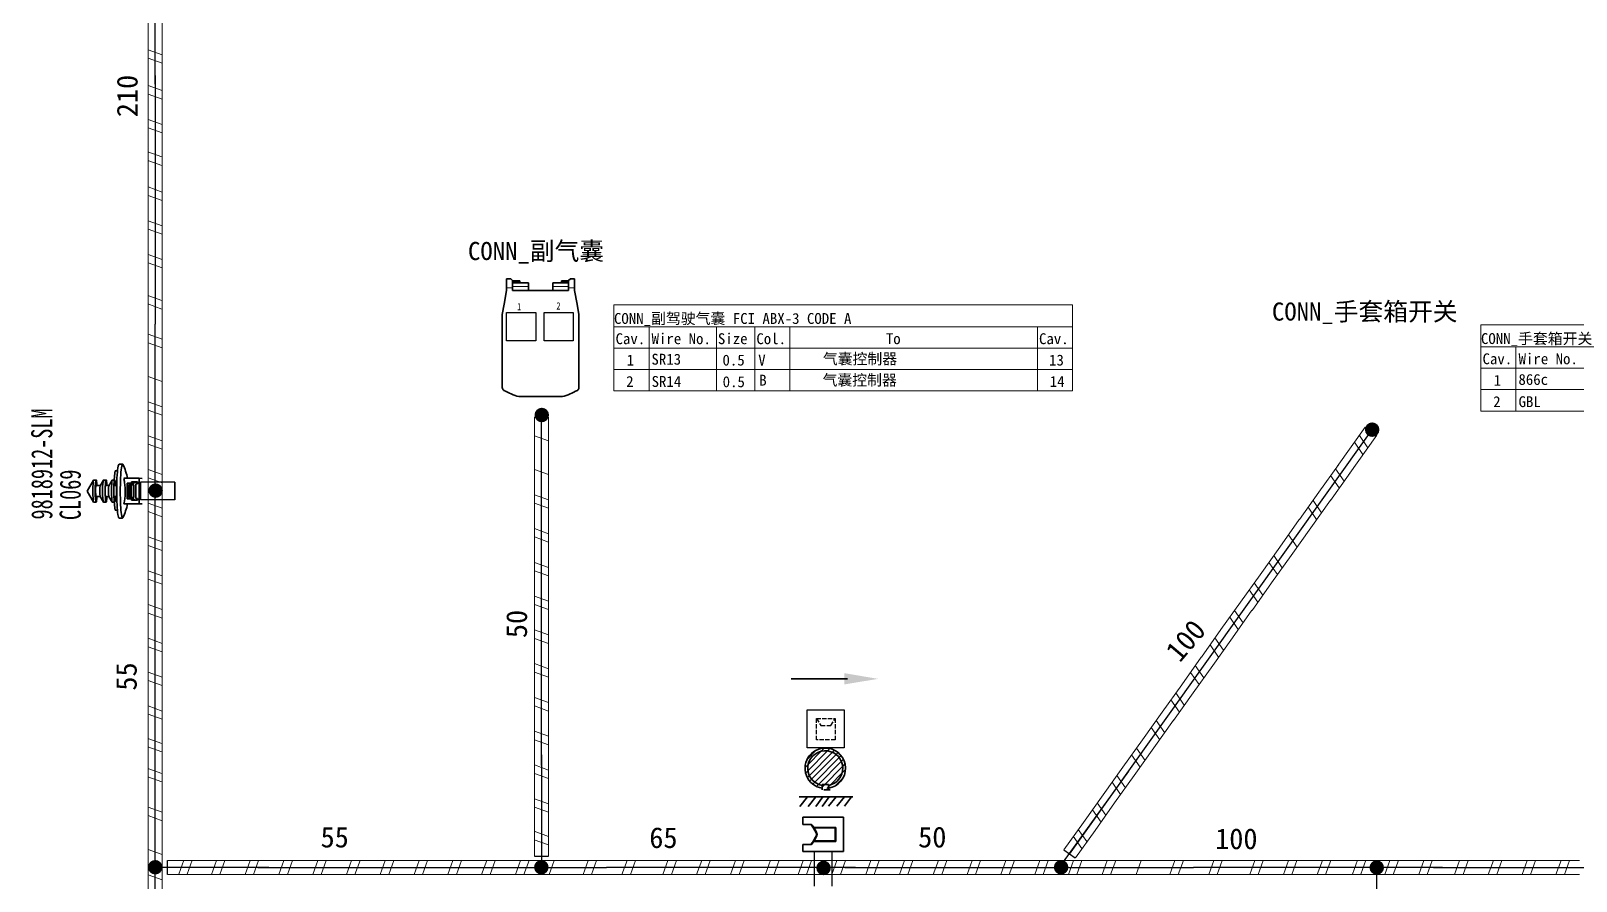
# Model space of a CAD drawing. Header units: millimetres. Extents: x 17 to 3784, y 12 to 1382.
# Drawn here: x 1153.6 to 1261.2, y 884.7 to 944 of the extents above; entities that cross this region are included whole.
import ezdxf

# ---------------------------------------------------------------- set-up
doc = ezdxf.new("R2010")
doc.units = ezdxf.units.MM
doc.linetypes.add('ACAD_ISO02W100', pattern=[0.4, 0.3, -0.1])
for name, color, linetype, lineweight in [('ENT', 7, 'Continuous', 18), ('图层10-0000', 7, 'Continuous', 18), ('粗实线层', 7, 'Continuous', 35)]:
    doc.layers.add(name, color=color, linetype=linetype, lineweight=lineweight)
doc.styles.add('FangSong_GB2312_Style', font='simfang.ttf')
doc.styles.add('foton', font='', dxfattribs={"width": 0.7})
doc.styles.add('样式 2', font='', dxfattribs={"width": 0.75})
doc.styles.get('foton').set_extended_font_data('宋体')
doc.styles.get('样式 2').set_extended_font_data('宋体')

msp = doc.modelspace()

# ---------------------------------------------------------------- hatches: boundary and pattern name
h = msp.add_hatch(color=0)
edge = h.paths.add_edge_path(flags=0)
edge.add_arc((1189.19, 917.21), 0.507, 180, 540)
h = msp.add_hatch(color=0)
edge = h.paths.add_edge_path(flags=0)
edge.add_arc((1247.04, 916.19), 0.507, 180, 540)
h = msp.add_hatch(color=0)
edge = h.paths.add_edge_path(flags=0)
edge.add_arc((1162.29, 911.94), 0.507, 180, 540)
h = msp.add_hatch(color=0)
edge = h.paths.add_edge_path(flags=0)
edge.add_arc((1162.26, 885.69), 0.507, 180, 540)
h = msp.add_hatch(color=0)
edge = h.paths.add_edge_path(flags=0)
edge.add_arc((1189.16, 885.69), 0.507, 180, 540)
h = msp.add_hatch(color=0)
edge = h.paths.add_edge_path(flags=0)
edge.add_arc((1208.82, 885.64), 0.507, 180, 540)
h = msp.add_hatch(color=0)
edge = h.paths.add_edge_path(flags=0)
edge.add_arc((1225.37, 885.69), 0.507, 180, 540)
h = msp.add_hatch(color=0)
edge = h.paths.add_edge_path(flags=0)
edge.add_arc((1247.36, 885.67), 0.507, 180, 540)
at = {"layer": '图层10-0000', "lineweight": 0}
msp.add_hatch(color=0, dxfattribs=at).paths.add_polyline_path([(1210.26, 899.22), (1210.26, 898.43), (1212.62, 898.82)], flags=0)
at = {"layer": '粗实线层'}
h = msp.add_hatch(dxfattribs=at)
h.set_pattern_fill('ANSI31', color=0, scale=0.094174)
h.set_pattern_definition([(45.419491, (-1844.78946, -743.16357), (-0.21296912, 0.209873225), [])])
h.paths.add_polyline_path([(1207.52, 892.58, 1), (1210.35, 892.6, 1)])

# ---------------------------------------------------------------- linework, layer by layer
at = {"color": 0, "lineweight": 35, "ltscale": 0.058375}
for p, q in [((1186.74, 925.9), (1186.56, 924.93)), ((1191.65, 924.93), (1191.48, 925.9))]:
    msp.add_line(p, q, dxfattribs=at)
at = {"color": 0, "lineweight": 35, "ltscale": 0.0175}
for p, q in [((1187.03, 926.71), (1186.74, 926.71)), ((1191.48, 926.71), (1191.19, 926.71))]:
    msp.add_line(p, q, dxfattribs=at)
at = {"color": 0, "lineweight": 35, "ltscale": 0.0375}
for p, q in [((1186.74, 926.71), (1186.74, 926.07)), ((1191.48, 926.71), (1191.48, 926.07))]:
    msp.add_line(p, q, dxfattribs=at)
at = {"color": 0, "lineweight": 13, "ltscale": 0.025}
for p, q in [((1187.16, 926.07), (1186.74, 926.07)), ((1191.48, 926.07), (1191.06, 926.07))]:
    msp.add_line(p, q, dxfattribs=at)
at = {"color": 0, "lineweight": 35, "ltscale": 0.010001}
for p, q in [((1186.74, 926.07), (1186.74, 925.9)), ((1187.16, 926.07), (1187.16, 925.9)), ((1191.06, 926.07), (1191.06, 925.9)), ((1191.48, 925.9), (1191.48, 926.07)), ((1160.6, 912.55), (1160.6, 912.46)), ((1160.6, 911.36), (1160.6, 911.27))]:
    msp.add_line(p, q, dxfattribs=at)
at = {"color": 0, "lineweight": 35, "ltscale": 0.010607}
for p, q in [((1187.16, 926.58), (1187.03, 926.71)), ((1191.06, 926.58), (1191.19, 926.71))]:
    msp.add_line(p, q, dxfattribs=at)
at = {"color": 0, "lineweight": 35, "ltscale": 0.029999}
for p, q in [((1187.16, 926.58), (1187.16, 926.07)), ((1191.06, 926.58), (1191.06, 926.07))]:
    msp.add_line(p, q, dxfattribs=at)
at = {"color": 0, "lineweight": 35, "ltscale": 0.02875}
for p, q in [((1187.65, 926.56), (1187.16, 926.56)), ((1191.06, 926.56), (1190.57, 926.56))]:
    msp.add_line(p, q, dxfattribs=at)
at = {"color": 0, "lineweight": 13, "ltscale": 0.02875}
for p, q in [((1187.65, 926.5), (1187.16, 926.5)), ((1191.06, 926.5), (1190.57, 926.5))]:
    msp.add_line(p, q, dxfattribs=at)
at = {"color": 0, "lineweight": 35, "ltscale": 0.065}
for p, q in [((1188.26, 926.43), (1187.16, 926.43)), ((1191.06, 926.43), (1189.96, 926.43))]:
    msp.add_line(p, q, dxfattribs=at)
at = {"color": 0, "lineweight": 13, "ltscale": 0.065}
for p, q in [((1188.26, 926.18), (1187.16, 926.18)), ((1191.06, 926.18), (1189.96, 926.18))]:
    msp.add_line(p, q, dxfattribs=at)
at = {"color": 0, "lineweight": 35, "ltscale": 0.23}
msp.add_line((1187.16, 925.9), (1191.06, 925.9), dxfattribs=at)
at = {"color": 0, "lineweight": 35, "ltscale": 0.003748}
for p, q in [((1187.65, 926.5), (1187.65, 926.56)), ((1190.57, 926.5), (1190.57, 926.56))]:
    msp.add_line(p, q, dxfattribs=at)
at = {"color": 0, "lineweight": 35, "ltscale": 0.003876}
for p, q in [((1187.65, 926.43), (1187.65, 926.5)), ((1190.57, 926.43), (1190.57, 926.5))]:
    msp.add_line(p, q, dxfattribs=at)
at = {"color": 0, "lineweight": 35, "ltscale": 0.014999}
for p, q in [((1188.26, 926.18), (1188.26, 926.43)), ((1189.96, 926.18), (1189.96, 926.43)), ((1161.02, 912.42), (1161.02, 912.55))]:
    msp.add_line(p, q, dxfattribs=at)
at = {"color": 0, "lineweight": 35, "ltscale": 0.016251}
for p, q in [((1188.26, 925.9), (1188.26, 926.18)), ((1189.96, 925.9), (1189.96, 926.18))]:
    msp.add_line(p, q, dxfattribs=at)
at = {"color": 0, "lineweight": 35, "ltscale": 0.043145}
for p, q in [((1186.44, 924.21), (1186.56, 924.93)), ((1191.78, 924.21), (1191.65, 924.93))]:
    msp.add_line(p, q, dxfattribs=at)
at = {"color": 0, "lineweight": 35, "ltscale": 0.117499}
for p, q in [((1186.44, 924.21), (1186.44, 922.22)), ((1191.78, 924.21), (1191.78, 922.22))]:
    msp.add_line(p, q, dxfattribs=at)
at = {"color": 0, "lineweight": 35, "ltscale": 0.182632}
for p, q in [((1186.44, 922.22), (1186.44, 919.12)), ((1191.78, 919.12), (1191.78, 922.22))]:
    msp.add_line(p, q, dxfattribs=at)
at = {"color": 0, "lineweight": 35, "ltscale": 0.171391}
msp.add_line((1187.66, 918.49), (1190.56, 918.49), dxfattribs=at)
for p, q in [((1188.69, 917.07), (1189.52, 917.07)), ((1246.56, 916.37), (1247.36, 915.8)), ((1188.68, 886.46), (1189.67, 886.46)), ((1225.56, 886.91), (1226.36, 886.34))]:
    msp.add_line(p, q)
at = {"color": 0, "lineweight": 35, "ltscale": 0.027679}
for p, q in [((1159.99, 913.79), (1159.74, 913.79)), ((1159.99, 910.02), (1159.74, 910.02))]:
    msp.add_line(p, q, dxfattribs=at)
at = {"color": 0, "lineweight": 35, "ltscale": 0.100609}
msp.add_line((1157.51, 911.91), (1157.97, 912.67), dxfattribs=at)
at = {"color": 0, "lineweight": 35, "ltscale": 0.10061}
msp.add_line((1157.51, 911.91), (1157.97, 911.14), dxfattribs=at)
at = {"color": 0, "lineweight": 35, "ltscale": 0.017883}
for p, q in [((1157.98, 912.68), (1158.14, 912.68)), ((1157.98, 911.13), (1158.14, 911.13))]:
    msp.add_line(p, q, dxfattribs=at)
at = {"color": 0, "lineweight": 35, "ltscale": 0.032245}
for p, q in [((1158.14, 912.29), (1158.42, 912.29)), ((1158.14, 911.52), (1158.42, 911.52))]:
    msp.add_line(p, q, dxfattribs=at)
at = {"color": 0, "lineweight": 35, "ltscale": 0.051179}
for p, q in [((1158.42, 912.28), (1158.65, 912.67)), ((1158.42, 911.53), (1158.65, 911.14))]:
    msp.add_line(p, q, dxfattribs=at)
at = {"color": 0, "lineweight": 35, "ltscale": 0.019769}
for p, q in [((1158.66, 912.68), (1158.84, 912.68)), ((1158.66, 911.13), (1158.84, 911.13))]:
    msp.add_line(p, q, dxfattribs=at)
at = {"color": 0, "lineweight": 35, "ltscale": 0.029858}
for p, q in [((1158.78, 912.29), (1159.04, 912.29)), ((1158.78, 911.52), (1159.04, 911.52))]:
    msp.add_line(p, q, dxfattribs=at)
at = {"color": 0, "lineweight": 35, "ltscale": 0.051177}
msp.add_line((1159.04, 912.28), (1159.27, 912.67), dxfattribs=at)
at = {"color": 0, "lineweight": 35, "ltscale": 0.01853}
msp.add_line((1159.28, 912.68), (1159.44, 912.68), dxfattribs=at)
at = {"color": 0, "lineweight": 35, "ltscale": 0.02207}
for p, q in [((1159.39, 912.29), (1159.58, 912.29)), ((1159.39, 911.52), (1159.58, 911.52))]:
    msp.add_line(p, q, dxfattribs=at)
at = {"color": 0, "lineweight": 35, "ltscale": 0.120856}
for p, q in [((1161.15, 912.8), (1160.08, 912.8)), ((1161.15, 911.02), (1160.08, 911.02))]:
    msp.add_line(p, q, dxfattribs=at)
at = {"color": 0, "lineweight": 35, "ltscale": 0.032373}
for p, q in [((1160.31, 912.46), (1160.6, 912.46)), ((1160.5, 912.45), (1160.79, 912.45))]:
    msp.add_line(p, q, dxfattribs=at)
at = {"color": 0, "lineweight": 35, "ltscale": 0.021804}
for p, q in [((1160.5, 912.45), (1160.31, 912.46)), ((1160.79, 912.54), (1160.6, 912.55)), ((1160.79, 912.45), (1160.6, 912.46)), ((1161.15, 912.8), (1161.34, 912.79)), ((1160.79, 911.35), (1160.6, 911.36)), ((1161.15, 911.02), (1161.34, 911.01))]:
    msp.add_line(p, q, dxfattribs=at)
at = {"color": 0, "lineweight": 35, "ltscale": 0.124999}
msp.add_line((1160.31, 911.36), (1160.31, 912.46), dxfattribs=at)
at = {"color": 0, "lineweight": 35, "ltscale": 0.1}
for p, q in [((1160.39, 912.35), (1160.39, 911.46)), ((1160.78, 912.35), (1160.78, 911.47))]:
    msp.add_line(p, q, dxfattribs=at)
at = {"color": 0, "lineweight": 35, "ltscale": 0.009468}
msp.add_line((1160.47, 912.35), (1160.39, 912.35), dxfattribs=at)
at = {"color": 0, "lineweight": 35, "ltscale": 0.099998}
for p, q in [((1160.47, 912.35), (1160.47, 911.47)), ((1160.58, 912.35), (1160.58, 911.47))]:
    msp.add_line(p, q, dxfattribs=at)
at = {"color": 0, "lineweight": 35, "ltscale": 0.012451}
for p, q in [((1160.58, 912.35), (1160.47, 912.35)), ((1161.02, 912.42), (1160.91, 912.42)), ((1160.58, 911.47), (1160.47, 911.47)), ((1161.02, 911.4), (1160.9, 911.4))]:
    msp.add_line(p, q, dxfattribs=at)
at = {"color": 0, "lineweight": 35, "ltscale": 0.01149}
msp.add_line((1160.5, 912.35), (1160.5, 912.45), dxfattribs=at)
at = {"color": 0, "lineweight": 35, "ltscale": 0.002181}
for p, q in [((1160.6, 912.35), (1160.58, 912.35)), ((1160.6, 911.47), (1160.58, 911.47))]:
    msp.add_line(p, q, dxfattribs=at)
at = {"color": 0, "lineweight": 35, "ltscale": 0.047321}
for p, q in [((1160.6, 912.55), (1161.02, 912.55)), ((1160.6, 911.27), (1161.02, 911.27))]:
    msp.add_line(p, q, dxfattribs=at)
at = {"color": 0, "lineweight": 35, "ltscale": 0.019922}
for p, q in [((1160.78, 912.35), (1160.6, 912.35)), ((1160.78, 911.47), (1160.6, 911.47))]:
    msp.add_line(p, q, dxfattribs=at)
at = {"color": 0, "lineweight": 35, "ltscale": 0.099999}
for p, q in [((1160.6, 912.35), (1160.6, 911.47)), ((1160.78, 912.35), (1160.78, 911.47))]:
    msp.add_line(p, q, dxfattribs=at)
at = {"color": 0, "lineweight": 35, "ltscale": 0.000439834}
msp.add_line((1160.78, 912.35), (1160.78, 912.35), dxfattribs=at)
at = {"color": 0, "lineweight": 35, "ltscale": 0.025537}
msp.add_line((1160.79, 912.54), (1161.02, 912.54), dxfattribs=at)
at = {"color": 0, "lineweight": 35, "ltscale": 0.01}
msp.add_line((1160.79, 912.54), (1160.79, 912.45), dxfattribs=at)
at = {"color": 0, "lineweight": 35, "ltscale": 0.114999}
for p, q in [((1160.9, 911.4), (1160.91, 912.42)), ((1209.63, 888.43), (1209.63, 887.52))]:
    msp.add_line(p, q, dxfattribs=at)
at = {"color": 0, "lineweight": 35, "ltscale": 0.199999}
msp.add_line((1161.15, 912.8), (1161.15, 911.02), dxfattribs=at)
at = {"color": 0, "lineweight": 35, "ltscale": 0.137499}
for p, q in [((1161.24, 912.52), (1161.23, 911.3)), ((1163.62, 912.52), (1163.62, 911.3)), ((1208.19, 886.78), (1209.41, 886.78))]:
    msp.add_line(p, q, dxfattribs=at)
at = {"color": 0}
for p, q in [((1163.62, 912.52), (1161.24, 912.52)), ((1163.62, 911.3), (1161.23, 911.3)), ((1163.1, 886.17), (1163.1, 885.18)), ((1208.18, 884.38), (1208.19, 886.78)), ((1209.42, 884.38), (1209.41, 886.78))]:
    msp.add_line(p, q, dxfattribs=at)
at = {"color": 0, "lineweight": 35, "ltscale": 0.051178}
msp.add_line((1159.04, 911.53), (1159.27, 911.14), dxfattribs=at)
at = {"color": 0, "lineweight": 35, "ltscale": 0.018536}
msp.add_line((1159.28, 911.13), (1159.44, 911.13), dxfattribs=at)
at = {"color": 0, "lineweight": 35, "ltscale": 0.032379}
msp.add_line((1160.31, 911.36), (1160.6, 911.36), dxfattribs=at)
at = {"color": 0, "lineweight": 35, "ltscale": 0.113794}
msp.add_line((1160.33, 911.01), (1161.34, 911.01), dxfattribs=at)
at = {"color": 0, "lineweight": 35, "ltscale": 0.010273}
msp.add_line((1160.48, 911.46), (1160.39, 911.46), dxfattribs=at)
at = {"color": 0, "lineweight": 35, "ltscale": 0.004356}
msp.add_line((1160.39, 911.46), (1160.42, 911.46), dxfattribs=at)
at = {"color": 0, "lineweight": 35, "ltscale": 0.023842}
msp.add_line((1160.42, 911.46), (1160.64, 911.46), dxfattribs=at)
at = {"color": 0, "lineweight": 35, "ltscale": 0.001513}
msp.add_line((1160.47, 911.47), (1160.48, 911.46), dxfattribs=at)
at = {"color": 0, "lineweight": 35, "ltscale": 0.012045}
msp.add_line((1160.5, 911.36), (1160.5, 911.46), dxfattribs=at)
at = {"color": 0, "lineweight": 35, "ltscale": 0.002853}
msp.add_line((1160.64, 911.46), (1160.62, 911.47), dxfattribs=at)
at = {"color": 0, "lineweight": 35, "ltscale": 0.018183}
msp.add_line((1160.62, 911.47), (1160.78, 911.47), dxfattribs=at)
at = {"color": 0, "lineweight": 35, "ltscale": 0.000439867}
msp.add_line((1160.78, 911.47), (1160.78, 911.47), dxfattribs=at)
at = {"color": 0, "lineweight": 35, "ltscale": 0.009064}
msp.add_line((1160.79, 911.35), (1160.79, 911.27), dxfattribs=at)
at = {"color": 0, "lineweight": 35, "ltscale": 0.012463}
msp.add_line((1161.02, 911.4), (1160.9, 911.4), dxfattribs=at)
at = {"color": 0, "lineweight": 35, "ltscale": 0.015}
msp.add_line((1161.02, 911.27), (1161.02, 911.4), dxfattribs=at)
at = {"linetype": 'ACAD_ISO02W100'}
for p, q in [((1208.32, 896.05), (1208.64, 895.57)), ((1209.32, 895.58), (1209.63, 896.06)), ((1208.64, 895.57), (1209.32, 895.57))]:
    msp.add_line(p, q, dxfattribs=at)
at = {"color": 0, "lineweight": 35, "ltscale": 0.05}
for p, q in [((1208.72, 891.46), (1208.72, 891.08)), ((1209.17, 891.46), (1209.17, 891.08))]:
    msp.add_line(p, q, dxfattribs=at)
at = {"color": 0, "lineweight": 35, "ltscale": 0.060001}
for p, q in [((1208.72, 891.46), (1209.17, 891.46)), ((1208.84, 891.08), (1209.29, 891.08))]:
    msp.add_line(p, q, dxfattribs=at)
at = {"color": 0, "lineweight": 35, "ltscale": 0.357495}
for p, q in [((1207.38, 889.17), (1210.22, 889.17)), ((1210.22, 886.78), (1207.38, 886.78))]:
    msp.add_line(p, q, dxfattribs=at)
at = {"color": 0, "lineweight": 35, "ltscale": 0.0625}
for p, q in [((1207.38, 889.17), (1207.38, 888.67)), ((1207.38, 887.28), (1207.38, 886.78))]:
    msp.add_line(p, q, dxfattribs=at)
at = {"color": 0, "lineweight": 35, "ltscale": 0.07525}
for p, q in [((1207.98, 888.67), (1207.38, 888.67)), ((1207.38, 887.28), (1207.98, 887.28))]:
    msp.add_line(p, q, dxfattribs=at)
at = {"color": 0, "lineweight": 35, "ltscale": 0.005}
msp.add_line((1207.95, 888.65), (1207.98, 888.67), dxfattribs=at)
at = {"color": 0, "lineweight": 35, "ltscale": 0.005001}
msp.add_line((1207.98, 888.67), (1207.95, 888.65), dxfattribs=at)
at = {"color": 0, "lineweight": 35, "ltscale": 0.032926}
for p, q in [((1208.13, 888.46), (1207.95, 888.65)), ((1207.95, 887.31), (1208.13, 887.49))]:
    msp.add_line(p, q, dxfattribs=at)
at = {"color": 0, "lineweight": 35, "ltscale": 0.035001}
msp.add_line((1208.17, 888.48), (1207.98, 888.67), dxfattribs=at)
msp.add_line((1208.17, 888.48), (1207.98, 888.67), dxfattribs=at)
msp.add_line((1208.17, 888.48), (1207.98, 888.67), dxfattribs=at)
at = {"color": 0, "lineweight": 35, "ltscale": 0.00318}
for p, q in [((1208.13, 888.46), (1208.13, 888.43)), ((1208.13, 887.52), (1208.13, 887.49))]:
    msp.add_line(p, q, dxfattribs=at)
at = {"color": 0, "lineweight": 35, "ltscale": 0.1875}
for p, q in [((1208.13, 888.43), (1209.63, 888.43)), ((1209.67, 888.47), (1208.17, 888.47)), ((1209.67, 888.47), (1208.17, 888.47)), ((1209.67, 888.47), (1208.17, 888.47)), ((1209.63, 887.52), (1208.13, 887.52)), ((1208.17, 887.48), (1209.67, 887.48)), ((1208.17, 887.48), (1209.67, 887.48)), ((1208.17, 887.48), (1209.67, 887.48))]:
    msp.add_line(p, q, dxfattribs=at)
at = {"color": 0, "lineweight": 35, "ltscale": 0.000250244}
msp.add_line((1208.17, 888.48), (1208.17, 888.47), dxfattribs=at)
msp.add_line((1208.17, 888.48), (1208.17, 888.47), dxfattribs=at)
msp.add_line((1208.17, 888.48), (1208.17, 888.47), dxfattribs=at)
at = {"color": 0, "lineweight": 35, "ltscale": 0.125}
msp.add_line((1209.67, 888.47), (1209.67, 887.48), dxfattribs=at)
msp.add_line((1209.67, 888.47), (1209.67, 887.48), dxfattribs=at)
msp.add_line((1209.67, 888.47), (1209.67, 887.48), dxfattribs=at)
at = {"color": 0, "lineweight": 35, "ltscale": 0.3}
msp.add_line((1210.22, 886.78), (1210.22, 889.17), dxfattribs=at)
at = {"color": 0, "lineweight": 35, "ltscale": 0.004998}
msp.add_line((1207.98, 887.28), (1207.95, 887.31), dxfattribs=at)
at = {"color": 0, "lineweight": 35, "ltscale": 0.004999}
msp.add_line((1207.95, 887.31), (1207.98, 887.28), dxfattribs=at)
at = {"color": 0, "lineweight": 35, "ltscale": 0.034999}
msp.add_line((1208.17, 887.48), (1207.98, 887.28), dxfattribs=at)
msp.add_line((1208.17, 887.48), (1207.98, 887.28), dxfattribs=at)
msp.add_line((1208.17, 887.48), (1207.98, 887.28), dxfattribs=at)
at = {"color": 0, "lineweight": 35, "ltscale": 0.000253296}
msp.add_line((1208.17, 887.48), (1208.17, 887.48), dxfattribs=at)
msp.add_line((1208.17, 887.48), (1208.17, 887.48), dxfattribs=at)
msp.add_line((1208.17, 887.48), (1208.17, 887.48), dxfattribs=at)
at = {"color": 0, "linetype": 'Continuous', "lineweight": 25}
for points in [[(1162.25, 940.27), (1162.25, 966.89)], [(1162.25, 940.88), (1162.25, 923.54)], [(1162.25, 893.24), (1162.25, 923.54)], [(1162.25, 866.29), (1162.25, 893.29)], [(1170.18, 885.67), (1162.3, 885.67)], [(1169.42, 885.67), (1193.71, 885.67)]]:
    msp.add_lwpolyline(points, dxfattribs=at)
at = {"color": 0, "linetype": 'Continuous', "lineweight": 13}
for points in [[(1162.25, 964.57), (1162.25, 941.06)], [(1162.25, 940.87), (1162.25, 923.54)], [(1162.25, 923.54), (1162.25, 900.03)], [(1254.62, 923.49), (1286.56, 923.49)], [(1254.62, 923.49), (1254.62, 917.49)], [(1254.62, 921.96), (1286.56, 921.96)], [(1257.05, 921.96), (1257.05, 917.49)], [(1254.62, 920.47), (1286.56, 920.47)], [(1254.62, 918.98), (1286.56, 918.98)], [(1254.62, 917.49), (1286.56, 917.49)], [(1162.25, 890.58), (1162.25, 867.07)], [(1170.17, 885.67), (1163.08, 885.67)], [(1193.71, 885.67), (1170.2, 885.67)]]:
    msp.add_lwpolyline(points, dxfattribs=at)
at = {"color": 0, "linetype": 'Continuous', "lineweight": 0}
for points in [[(1161.76, 943.38), (1161.76, 945.73)], [(1162.74, 945.73), (1162.74, 943.38)], [(1161.76, 941.02), (1161.76, 943.38)], [(1162.74, 943.38), (1162.74, 941.02)], [(1161.76, 942.67), (1162.74, 942.32)], [(1161.76, 942.08), (1162.74, 941.73)], [(1161.76, 938.52), (1161.76, 941.42)], [(1162.74, 941.16), (1162.74, 938.52)], [(1162.74, 939.82), (1161.76, 940.17)], [(1162.74, 939.23), (1161.76, 939.58)], [(1161.76, 936.17), (1161.76, 938.52)], [(1162.74, 937.46), (1161.76, 937.82)], [(1162.74, 938.52), (1162.74, 936.17)], [(1162.74, 936.88), (1161.76, 937.23)], [(1162.72, 935.2), (1161.74, 935.55)], [(1161.76, 933.81), (1161.76, 936.17)], [(1162.74, 936.17), (1162.74, 933.81)], [(1162.72, 934.61), (1161.74, 934.96)], [(1161.76, 931.46), (1161.76, 933.81)], [(1162.74, 933.81), (1162.74, 931.46)], [(1162.74, 932.75), (1161.76, 933.11)], [(1162.74, 932.17), (1161.76, 932.52)], [(1161.76, 929.11), (1161.76, 931.46)], [(1162.74, 931.46), (1162.74, 929.11)], [(1162.74, 930.4), (1161.76, 930.75)], [(1162.74, 929.81), (1161.76, 930.17)], [(1161.76, 925.74), (1161.76, 929.11)], [(1162.74, 929.11), (1162.74, 925.66)], [(1162.74, 928.05), (1161.76, 928.4)], [(1162.74, 927.46), (1161.76, 927.81)], [(1161.76, 923.54), (1161.76, 925.9)], [(1162.74, 925.9), (1162.74, 923.54)], [(1162.73, 925.19), (1161.75, 925.55)], [(1162.73, 924.6), (1161.75, 924.96)], [(1161.76, 921.19), (1161.76, 923.54)], [(1161.76, 922.84), (1162.74, 922.49)], [(1162.74, 923.54), (1162.74, 921.19)], [(1161.76, 922.25), (1162.74, 921.9)], [(1161.76, 918.83), (1161.76, 921.19)], [(1162.74, 921.19), (1162.74, 918.83)], [(1161.76, 919.89), (1162.74, 919.54)], [(1161.76, 916.48), (1161.76, 918.83)], [(1162.74, 918.83), (1162.74, 916.48)], [(1161.76, 918.13), (1162.74, 917.78)], [(1161.76, 917.54), (1162.74, 917.19)], [(1161.76, 914.13), (1161.76, 916.48)], [(1162.74, 916.48), (1162.74, 914.13)], [(1161.76, 915.77), (1162.74, 915.42)], [(1161.76, 915.19), (1162.74, 914.83)], [(1161.76, 911.77), (1161.76, 914.13)], [(1162.74, 914.13), (1162.74, 911.77)], [(1161.76, 913.42), (1162.74, 913.07)], [(1161.76, 912.83), (1162.74, 912.48)], [(1161.76, 909.42), (1161.76, 911.77)], [(1161.76, 911.07), (1162.74, 910.71)], [(1162.74, 911.77), (1162.74, 909.42)], [(1161.76, 910.48), (1162.74, 910.12)], [(1161.76, 907.06), (1161.76, 909.42)], [(1161.76, 908.71), (1162.74, 908.36)], [(1162.74, 909.42), (1162.74, 907.06)], [(1161.76, 908.12), (1162.74, 907.77)], [(1161.76, 904.71), (1161.76, 907.06)], [(1162.74, 907.06), (1162.74, 904.71)], [(1161.76, 906.36), (1162.74, 906)], [(1161.76, 905.77), (1162.74, 905.42)], [(1161.76, 902.35), (1161.76, 904.71)], [(1162.74, 904.71), (1162.74, 902.35)], [(1161.76, 904), (1162.74, 903.65)], [(1161.76, 903.41), (1162.74, 903.06)], [(1161.76, 900), (1161.76, 902.35)], [(1162.74, 902.35), (1162.74, 900)], [(1161.76, 901.65), (1162.74, 901.29)], [(1161.76, 901.06), (1162.74, 900.71)], [(1161.76, 897.64), (1161.76, 900)], [(1162.74, 900), (1162.74, 897.64)], [(1162.74, 898.94), (1161.76, 899.29)], [(1162.74, 898.35), (1161.76, 898.7)], [(1161.76, 895.29), (1161.76, 897.64)], [(1162.74, 896.58), (1161.76, 896.94)], [(1162.74, 897.64), (1162.74, 895.29)], [(1162.74, 896), (1161.76, 896.35)], [(1162.72, 894.32), (1161.74, 894.67)], [(1161.76, 892.94), (1161.76, 895.29)], [(1162.74, 895.29), (1162.74, 892.94)], [(1162.72, 893.73), (1161.74, 894.08)], [(1162.73, 892.23), (1161.75, 892.58)], [(1161.76, 890.58), (1161.76, 892.94)], [(1162.74, 892.94), (1162.74, 890.58)], [(1162.73, 891.64), (1161.75, 892)], [(1161.76, 888.23), (1161.76, 890.58)], [(1162.74, 890.58), (1162.74, 888.23)], [(1161.76, 889.88), (1162.74, 889.52)], [(1161.76, 889.29), (1162.74, 888.93)], [(1161.76, 885.87), (1161.76, 888.23)], [(1162.74, 888.23), (1162.74, 885.87)], [(1161.76, 886.93), (1162.74, 886.58)], [(1163.11, 886.16), (1165.46, 886.16)], [(1163.9, 885.2), (1164.26, 886.18)], [(1164.49, 885.2), (1164.84, 886.18)], [(1165.46, 886.16), (1167.82, 886.16)], [(1166.17, 885.18), (1166.52, 886.16)], [(1166.76, 885.18), (1167.11, 886.16)], [(1167.82, 886.16), (1170.17, 886.16)], [(1168.52, 885.18), (1168.88, 886.16)], [(1169.11, 885.18), (1169.46, 886.16)], [(1170.17, 886.16), (1172.52, 886.16)], [(1161.76, 883.52), (1161.76, 885.87)], [(1161.76, 885.17), (1162.74, 884.81)], [(1162.74, 885.87), (1162.74, 883.52)], [(1165.46, 885.18), (1163.11, 885.18)], [(1167.82, 885.18), (1165.46, 885.18)], [(1170.17, 885.18), (1167.82, 885.18)], [(1172.52, 885.18), (1170.17, 885.18)]]:
    msp.add_lwpolyline(points, dxfattribs=at)
at = {"color": 7, "linetype": 'Continuous', "lineweight": 13}
for points in [[(1194.22, 924.89), (1226.16, 924.89)], [(1194.22, 924.89), (1194.22, 918.89)], [(1226.16, 924.89), (1226.16, 918.89)], [(1194.22, 923.36), (1226.16, 923.36)], [(1196.66, 923.36), (1196.66, 918.89)], [(1201.36, 923.36), (1201.36, 918.89)], [(1204.03, 923.36), (1204.03, 918.89)], [(1206.47, 923.36), (1206.47, 918.89)], [(1223.73, 923.36), (1223.73, 918.89)], [(1194.22, 921.87), (1226.16, 921.87)], [(1194.22, 920.38), (1226.16, 920.38)], [(1194.22, 918.89), (1226.16, 918.89)], [(1189.18, 917.07), (1189.18, 893.55)], [(1243.73, 911.55), (1230.09, 892.4)], [(1189.18, 893.52), (1189.18, 886.43)], [(1230.07, 892.37), (1225.95, 886.6)], [(1211.05, 885.67), (1193.71, 885.67)], [(1234.59, 885.67), (1211.08, 885.67)], [(1251.92, 885.67), (1234.59, 885.67)], [(1275.62, 885.67), (1252.11, 885.67)]]:
    msp.add_lwpolyline(points, dxfattribs=at)
at = {"color": 0}
for points in [[(1186.73, 924.36), (1188.77, 924.36), (1188.77, 922.38), (1186.73, 922.38)], [(1189.35, 924.36), (1191.38, 924.36), (1191.38, 922.38), (1189.35, 922.38)]]:
    msp.add_lwpolyline(points, close=True, dxfattribs=at)
at = {"color": 7, "linetype": 'Continuous', "lineweight": 0}
for points in [[(1188.69, 914.71), (1188.69, 917.07)], [(1189.67, 917.07), (1189.67, 914.71)], [(1244.61, 913.63), (1246.56, 916.36)], [(1188.69, 915.77), (1189.67, 915.42)], [(1247.36, 915.8), (1245.36, 912.99)], [(1246.4, 914.45), (1245.81, 915.31)], [(1246.74, 914.93), (1246.15, 915.79)], [(1188.69, 912.36), (1188.69, 914.71)], [(1189.67, 914.71), (1189.67, 912.36)], [(1188.69, 913.42), (1189.67, 913.06)], [(1243.33, 911.83), (1244.7, 913.75)], [(1245.5, 913.18), (1244.13, 911.26)], [(1244.73, 912.14), (1244.14, 912.99)], [(1245.08, 912.61), (1244.48, 913.47)], [(1188.69, 910), (1188.69, 912.36)], [(1189.67, 912.36), (1189.67, 910)], [(1241.97, 909.92), (1243.33, 911.83)], [(1188.69, 911.65), (1189.67, 911.3)], [(1188.69, 911.06), (1189.67, 910.71)], [(1242.58, 910.78), (1243.17, 909.92)], [(1244.13, 911.27), (1242.76, 909.35)], [(1242.92, 911.26), (1243.52, 910.4)], [(1188.69, 907.65), (1188.69, 910)], [(1189.67, 910), (1189.67, 907.65)], [(1240.6, 908), (1241.96, 909.92)], [(1188.69, 909.3), (1189.67, 908.94)], [(1188.69, 908.71), (1189.67, 908.35)], [(1241.21, 908.86), (1241.81, 908.01)], [(1242.76, 909.35), (1241.4, 907.43)], [(1188.69, 905.29), (1188.69, 907.65)], [(1189.67, 907.65), (1189.67, 905.29)], [(1239.23, 906.08), (1240.6, 908)], [(1188.69, 906.94), (1189.67, 906.59)], [(1239.85, 906.94), (1240.44, 906.09)], [(1241.4, 907.43), (1240.03, 905.51)], [(1240.19, 907.42), (1240.78, 906.57)], [(1188.69, 906.35), (1189.67, 906)], [(1237.87, 904.16), (1239.23, 906.08)], [(1240.03, 905.51), (1238.67, 903.59)], [(1238.82, 905.51), (1239.42, 904.65)], [(1188.69, 902.94), (1188.69, 905.29)], [(1188.69, 904.59), (1189.67, 904.23)], [(1189.67, 905.29), (1189.67, 902.94)], [(1238.48, 905.03), (1239.08, 904.17)], [(1188.69, 904), (1189.67, 903.65)], [(1236.5, 902.25), (1237.87, 904.16)], [(1238.66, 903.6), (1237.3, 901.68)], [(1237.46, 903.59), (1238.05, 902.73)], [(1188.69, 900.58), (1188.69, 902.94)], [(1188.69, 902.23), (1189.67, 901.88)], [(1189.67, 902.94), (1189.67, 900.58)], [(1235.14, 900.33), (1236.5, 902.25)], [(1237.12, 903.11), (1237.71, 902.25)], [(1188.69, 901.64), (1189.67, 901.29)], [(1235.75, 901.19), (1236.34, 900.34)], [(1237.3, 901.68), (1235.93, 899.76)], [(1236.09, 901.67), (1236.68, 900.81)], [(1188.69, 898.23), (1188.69, 900.58)], [(1189.67, 900.58), (1189.67, 898.23)], [(1233.77, 898.41), (1235.13, 900.33)], [(1188.69, 899.88), (1189.67, 899.53)], [(1188.69, 899.29), (1189.67, 898.94)], [(1234.38, 899.27), (1234.98, 898.42)], [(1235.93, 899.76), (1234.57, 897.84)], [(1234.72, 899.75), (1235.32, 898.9)], [(1188.69, 895.88), (1188.69, 898.23)], [(1189.67, 898.23), (1189.67, 895.88)], [(1232.4, 896.49), (1233.77, 898.41)], [(1234.57, 897.84), (1233.2, 895.92)], [(1233.36, 897.84), (1233.95, 896.98)], [(1188.69, 897.52), (1189.67, 897.17)], [(1188.69, 896.94), (1189.67, 896.58)], [(1233.02, 897.36), (1233.61, 896.5)], [(1188.69, 893.52), (1188.69, 895.88)], [(1189.67, 895.88), (1189.67, 893.52)], [(1231.04, 894.58), (1232.4, 896.49)], [(1233.2, 895.93), (1231.84, 894.01)], [(1231.99, 895.92), (1232.59, 895.06)], [(1188.69, 895.17), (1189.67, 894.82)], [(1188.69, 894.58), (1189.67, 894.23)], [(1229.67, 892.66), (1231.04, 894.58)], [(1231.65, 895.44), (1232.24, 894.58)], [(1188.69, 891.17), (1188.69, 893.52)], [(1189.67, 893.52), (1189.67, 891.17)], [(1230.28, 893.52), (1230.88, 892.67)], [(1231.83, 894.01), (1230.47, 892.09)], [(1230.63, 894), (1231.22, 893.14)], [(1189.67, 892.46), (1188.69, 892.82)], [(1228.3, 890.74), (1229.67, 892.66)], [(1189.67, 891.87), (1188.69, 892.23)], [(1229.51, 890.75), (1228.92, 891.61)], [(1230.47, 892.09), (1229.1, 890.17)], [(1229.85, 891.23), (1229.26, 892.08)], [(1188.69, 888.81), (1188.69, 891.17)], [(1189.67, 890.11), (1188.69, 890.46)], [(1189.67, 891.17), (1189.67, 888.81)], [(1226.94, 888.82), (1228.3, 890.74)], [(1189.67, 889.52), (1188.69, 889.87)], [(1228.15, 888.83), (1227.55, 889.69)], [(1229.1, 890.17), (1227.74, 888.26)], [(1228.49, 889.31), (1227.89, 890.17)], [(1189.65, 887.84), (1188.67, 888.2)], [(1188.69, 886.46), (1188.69, 888.81)], [(1189.67, 888.81), (1189.67, 886.46)], [(1225.57, 886.91), (1226.94, 888.82)], [(1227.74, 888.26), (1226.37, 886.34)], [(1227.16, 887.48), (1226.56, 888.33)], [(1189.65, 887.25), (1188.67, 887.61)], [(1226.82, 887), (1226.22, 887.85)], [(1171.23, 886.16), (1170.88, 885.18)], [(1171.82, 886.16), (1171.47, 885.18)], [(1172.52, 886.16), (1174.88, 886.16)], [(1173.58, 886.16), (1173.23, 885.18)], [(1174.17, 886.16), (1173.82, 885.18)], [(1174.88, 886.16), (1177.23, 886.16)], [(1175.94, 886.16), (1175.59, 885.18)], [(1176.53, 886.16), (1176.17, 885.18)], [(1177.23, 886.16), (1179.59, 886.16)], [(1178.29, 886.16), (1177.94, 885.18)], [(1178.88, 886.16), (1178.53, 885.18)], [(1179.59, 886.16), (1181.94, 886.16)], [(1180.65, 886.16), (1180.29, 885.18)], [(1181.24, 886.16), (1180.88, 885.18)], [(1181.94, 886.16), (1184.3, 886.16)], [(1183, 886.16), (1182.65, 885.18)], [(1183.59, 886.16), (1183.24, 885.18)], [(1184.3, 886.16), (1186.65, 886.16)], [(1185.36, 886.16), (1185, 885.18)], [(1185.94, 886.16), (1185.59, 885.18)], [(1186.65, 886.16), (1189.01, 886.16)], [(1187.71, 886.16), (1187.36, 885.18)], [(1188.3, 886.16), (1187.95, 885.18)], [(1189.01, 886.16), (1191.36, 886.16)], [(1190.06, 886.16), (1189.71, 885.18)], [(1191.36, 886.16), (1193.71, 886.16)], [(1192.42, 886.16), (1192.07, 885.18)], [(1193.01, 886.16), (1192.66, 885.18)], [(1193.71, 886.16), (1196.07, 886.16)], [(1194.77, 885.19), (1195.13, 886.17)], [(1195.36, 885.19), (1195.72, 886.17)], [(1195.91, 886.16), (1199.28, 886.16)], [(1197.63, 885.18), (1197.98, 886.16)], [(1198.22, 885.18), (1198.57, 886.16)], [(1199.28, 886.16), (1201.63, 886.16)], [(1199.98, 885.18), (1200.34, 886.16)], [(1200.57, 885.18), (1200.92, 886.16)], [(1201.63, 886.16), (1203.98, 886.16)], [(1202.34, 885.18), (1202.69, 886.16)], [(1202.93, 885.18), (1203.28, 886.16)], [(1203.98, 886.16), (1206.34, 886.16)], [(1204.78, 885.2), (1205.13, 886.18)], [(1205.37, 885.2), (1205.72, 886.18)], [(1206.34, 886.16), (1208.69, 886.16)], [(1207.05, 885.18), (1207.4, 886.16)], [(1207.63, 885.18), (1207.99, 886.16)], [(1208.69, 886.16), (1211.05, 886.16)], [(1209.4, 885.18), (1209.75, 886.16)], [(1209.99, 885.18), (1210.34, 886.16)], [(1211.05, 886.16), (1213.4, 886.16)], [(1212.11, 886.16), (1211.76, 885.18)], [(1212.7, 886.16), (1212.34, 885.18)], [(1213.4, 886.16), (1215.76, 886.16)], [(1214.46, 886.16), (1214.11, 885.18)], [(1215.05, 886.16), (1214.7, 885.18)], [(1215.76, 886.16), (1218.11, 886.16)], [(1216.82, 886.16), (1216.46, 885.18)], [(1217.41, 886.16), (1217.05, 885.18)], [(1218.11, 886.16), (1220.47, 886.16)], [(1219.17, 886.16), (1218.82, 885.18)], [(1219.76, 886.16), (1219.41, 885.18)], [(1220.47, 886.16), (1222.82, 886.16)], [(1221.53, 886.16), (1221.17, 885.18)], [(1222.12, 886.16), (1221.76, 885.18)], [(1222.82, 886.16), (1225.18, 886.16)], [(1223.88, 886.16), (1223.53, 885.18)], [(1224.47, 886.16), (1224.12, 885.18)], [(1225.18, 886.16), (1227.53, 886.16)], [(1226.24, 886.16), (1225.88, 885.18)], [(1226.82, 886.16), (1226.47, 885.18)], [(1227.53, 886.16), (1229.88, 886.16)], [(1228.59, 886.16), (1228.24, 885.18)], [(1229.18, 886.16), (1228.82, 885.18)], [(1229.88, 886.16), (1232.24, 886.16)], [(1230.94, 886.16), (1230.59, 885.18)], [(1232.24, 886.16), (1234.59, 886.16)], [(1233.3, 886.16), (1232.95, 885.18)], [(1233.89, 886.16), (1233.53, 885.18)], [(1234.59, 886.16), (1236.95, 886.16)], [(1235.65, 885.19), (1236.01, 886.17)], [(1236.24, 885.19), (1236.59, 886.17)], [(1236.79, 886.16), (1240.16, 886.16)], [(1238.51, 885.18), (1238.86, 886.16)], [(1239.1, 885.18), (1239.45, 886.16)], [(1240.16, 886.16), (1242.51, 886.16)], [(1240.86, 885.18), (1241.21, 886.16)], [(1241.45, 885.18), (1241.8, 886.16)], [(1242.51, 886.16), (1244.86, 886.16)], [(1243.22, 885.18), (1243.57, 886.16)], [(1243.8, 885.18), (1244.16, 886.16)], [(1244.86, 886.16), (1247.22, 886.16)], [(1245.66, 885.2), (1246.01, 886.18)], [(1246.25, 885.2), (1246.6, 886.18)], [(1247.22, 886.16), (1249.57, 886.16)], [(1247.92, 885.18), (1248.28, 886.16)], [(1248.51, 885.18), (1248.87, 886.16)], [(1249.57, 886.16), (1252.47, 886.16)], [(1250.28, 885.18), (1250.63, 886.16)], [(1250.87, 885.18), (1251.22, 886.16)], [(1252.07, 886.16), (1254.43, 886.16)], [(1253.13, 886.16), (1252.78, 885.18)], [(1253.72, 886.16), (1253.37, 885.18)], [(1254.43, 886.16), (1256.78, 886.16)], [(1255.49, 886.16), (1255.13, 885.18)], [(1256.08, 886.16), (1255.72, 885.18)], [(1256.78, 886.16), (1259.14, 886.16)], [(1257.84, 886.16), (1257.49, 885.18)], [(1258.43, 886.16), (1258.08, 885.18)], [(1259.14, 886.16), (1261.49, 886.16)], [(1260.2, 886.16), (1259.84, 885.18)], [(1260.78, 886.16), (1260.43, 885.18)], [(1174.88, 885.18), (1172.52, 885.18)], [(1177.23, 885.18), (1174.88, 885.18)], [(1179.59, 885.18), (1177.23, 885.18)], [(1181.94, 885.18), (1179.59, 885.18)], [(1184.3, 885.18), (1181.94, 885.18)], [(1186.65, 885.18), (1184.3, 885.18)], [(1189.01, 885.18), (1186.65, 885.18)], [(1191.36, 885.18), (1189.01, 885.18)], [(1193.71, 885.18), (1191.36, 885.18)], [(1196.07, 885.18), (1193.71, 885.18)], [(1199.28, 885.18), (1195.83, 885.18)], [(1201.63, 885.18), (1199.28, 885.18)], [(1203.98, 885.18), (1201.63, 885.18)], [(1206.34, 885.18), (1203.98, 885.18)], [(1208.69, 885.18), (1206.34, 885.18)], [(1211.05, 885.18), (1208.69, 885.18)], [(1213.4, 885.18), (1211.05, 885.18)], [(1215.76, 885.18), (1213.4, 885.18)], [(1218.11, 885.18), (1215.76, 885.18)], [(1220.47, 885.18), (1218.11, 885.18)], [(1222.82, 885.18), (1220.47, 885.18)], [(1225.18, 885.18), (1222.82, 885.18)], [(1227.53, 885.18), (1225.18, 885.18)], [(1229.88, 885.18), (1227.53, 885.18)], [(1232.24, 885.18), (1229.88, 885.18)], [(1234.59, 885.18), (1232.24, 885.18)], [(1236.95, 885.18), (1234.59, 885.18)], [(1240.16, 885.18), (1236.71, 885.18)], [(1242.51, 885.18), (1240.16, 885.18)], [(1244.86, 885.18), (1242.51, 885.18)], [(1247.22, 885.18), (1244.86, 885.18)], [(1249.57, 885.18), (1247.22, 885.18)], [(1252.21, 885.18), (1249.57, 885.18)], [(1254.43, 885.18), (1252.07, 885.18)], [(1256.78, 885.18), (1254.43, 885.18)], [(1259.14, 885.18), (1256.78, 885.18)], [(1261.49, 885.18), (1259.14, 885.18)]]:
    msp.add_lwpolyline(points, dxfattribs=at)
at = {"color": 7, "linetype": 'Continuous', "lineweight": 25}
for points in [[(1189.18, 892.77), (1189.18, 917.07)], [(1229.63, 891.76), (1246.96, 916.08)], [(1189.18, 893.53), (1189.18, 885.8)], [(1230.07, 892.38), (1225.22, 885.64)], [(1211.05, 885.67), (1193.71, 885.67)], [(1210.3, 885.67), (1234.59, 885.67)], [(1251.93, 885.67), (1234.59, 885.67)], [(1247.36, 860.33), (1247.36, 885.73)], [(1251.32, 885.67), (1277.94, 885.67)]]:
    msp.add_lwpolyline(points, dxfattribs=at)
at = {"color": 0, "lineweight": 35}
msp.add_lwpolyline([(1160.33, 911.02), (1160.33, 911.02), (1160.33, 911.02), (1160.33, 911.02), (1160.08, 911.02)], dxfattribs=at)
msp.add_lwpolyline([(1207.69, 896.65), (1210.26, 896.65), (1210.26, 894.01), (1207.69, 894.01)], close=True)
at = {"linetype": 'ACAD_ISO02W100'}
msp.add_lwpolyline([(1208.32, 896.06), (1209.64, 896.06), (1209.64, 894.56), (1208.32, 894.56)], close=True, dxfattribs=at)
at = {"color": 0, "lineweight": 35}
for centre, radius, start, end in [((1186.65, 919.12), 0.212, 180, 241.0967), ((1189.11, 923.57), 5.3, 241.0967, 253.4022), ((1187.66, 918.7), 0.212, 253.4022, 270), ((1190.56, 918.7), 0.212, 270, 286.5978), ((1189.11, 923.57), 5.3, 286.5978, 298.9033), ((1191.57, 919.12), 0.212, 298.9033, 360), ((1155.99, 911.91), 4.43, 11.5926, 24.6806), ((1155.87, 911.91), 4.3, 8.0608, 11.8594), ((1155.86, 911.91), 4.31, 348.1064, 8.0601), ((1155.99, 911.91), 4.43, 335.3204, 348.4449), ((1208.94, 892.59), 1.41, 80.8312, 261.1869), ((1208.94, 892.59), 1.22, 81.267, 259.7573), ((1208.94, 892.59), 1.41, 279.6264, 82.7572), ((1208.94, 892.59), 1.22, 281.0582, 81.5696), ((1206.31, 887.25), 2.15, 19.6967, 40.4953), ((1206.31, 887.25), 2.19, 33.5025, 40.4789), ((1206.31, 887.25), 2.19, 19.337, 40.4924), ((1206.31, 887.25), 2.19, 19.3509, 27.6742), ((1206.49, 888.6), 1.95, 318.4224, 341.3418), ((1206.49, 888.6), 1.99, 318.4258, 341.7389), ((1206.49, 888.6), 1.99, 334.3577, 341.7233)]:
    msp.add_arc(centre, radius, start, end, dxfattribs=at)
for centre, major_axis, ratio, start_param, end_param in [((1159.74, 911.91), (0, 1.88), 0.087133, 0, 1.067052), ((1159.99, 911.91), (0, -1.88), 0.087133, 3.141636, 4.208645), ((1159.99, 911.91), (0, -1.88), 0.087133, 2.954112, 3.141636), ((1157.98, 911.91), (0, 0.775), 0.087133, 0.14609, 2.995504), ((1157.98, 911.91), (0, 0.775), 0.087133, 6.283145, 6.429275), ((1158.14, 911.91), (0, 0.775), 0.087133, 6.283145, 9.424737), ((1158.14, 911.91), (0, 0.381), 0.087133, 1.067052, 3.141552), ((1158.14, 911.91), (0, 0.381), 0.087133, 6.283145, 7.350238), ((1158.14, 911.91), (0, 0.775), 0.087133, 5.225993, 6.283145), ((1158.43, 911.91), (0, 0.381), 0.087133, 0.14609, 2.995504), ((1158.66, 911.91), (0, 0.775), 0.087133, 0.14609, 2.995504), ((1158.66, 911.91), (0, 0.775), 0.087133, 6.283145, 6.429275), ((1158.84, 911.91), (0, 0.775), 0.087133, 0.14609, 2.995504), ((1158.84, 911.91), (0, 0.775), 0.087133, 6.283145, 6.429275), ((1158.84, 911.91), (0, 0.775), 0.087133, 5.225993, 6.283145), ((1159.04, 911.91), (0, 0.381), 0.087133, 0.14609, 2.995504), ((1159.28, 911.91), (0, 0.775), 0.087133, 0.14609, 2.995504), ((1159.28, 911.91), (0, 0.775), 0.087133, 6.283145, 6.429275), ((1159.44, 911.91), (0, 0.775), 0.087133, 0.14609, 2.995504), ((1159.44, 911.91), (0, 0.775), 0.087133, 5.225993, 6.283145), ((1159.44, 911.91), (0, 0.775), 0.087133, 6.283145, 6.429275), ((1159.59, 911.91), (0, 0.381), 0.087133, 0.183505, 2.958112), ((1159.74, 911.91), (0, -1.88), 0.087133, 4.208645, 6.279441), ((1159.99, 911.91), (0, 1.88), 0.087133, 1.067052, 3.141614), ((1157.98, 911.91), (0, 0.775), 0.087133, 2.995504, 3.141552), ((1158.14, 911.91), (0, 0.775), 0.087133, 3.141552, 4.198784), ((1158.66, 911.91), (0, 0.775), 0.087133, 2.995504, 3.141552), ((1158.84, 911.91), (0, 0.775), 0.087133, 2.995504, 3.141552), ((1158.84, 911.91), (0, 0.775), 0.087133, 3.141552, 4.198784), ((1159.28, 911.91), (0, 0.775), 0.087133, 2.995504, 3.141552), ((1159.44, 911.91), (0, 0.775), 0.087133, 3.141552, 4.198784), ((1159.44, 911.91), (0, 0.775), 0.087133, 2.995504, 3.141552), ((1160.26, 911.46), (0.221, 0), 0.00373, 6.048679, 6.283185), ((1160.42, 911.46), (0.221, 0), 0.00373, 5.995159, 6.283185), ((1160.42, 911.46), (0.221, 0), 0.00373, 0, 0.087245), ((1159.74, 911.91), (0, 1.88), 0.087133, 3.137849, 3.141636), ((1159.99, 911.91), (0, 1.88), 0.087133, 3.141614, 3.329066)]:
    msp.add_ellipse(centre, major_axis=major_axis, ratio=ratio, start_param=start_param, end_param=end_param, dxfattribs=at)
at = {"layer": '粗实线层', "color": 0}
for p, q in [((1159.63, 913.31), (1159.46, 913.31)), ((1159.47, 910.58), (1159.63, 910.58)), ((1210.48, 898.83), (1206.57, 898.83)), ((1207.12, 890.59), (1210.86, 890.59)), ((1207.7, 890.59), (1207.17, 889.93)), ((1208.28, 890.59), (1207.74, 889.93)), ((1208.77, 890.59), (1208.28, 889.93)), ((1209.2, 890.59), (1208.72, 889.93)), ((1209.7, 890.59), (1209.17, 889.94)), ((1210.28, 890.59), (1209.74, 889.94)), ((1210.77, 890.59), (1210.28, 889.94))]:
    msp.add_line(p, q, dxfattribs=at)
msp.add_arc((1170.24, 911.98), 10.86, 172.9696, 187.4029, dxfattribs=at)

# ---------------------------------------------------------------- texts
at = {"color": 0, "linetype": 'Continuous', "style": 'FangSong_GB2312_Style'}
for s, p in [('210', (1161.03, 937.97)), ('55', (1160.97, 898))]:
    msp.add_text(s, height=1.447, rotation=90, dxfattribs=at).set_placement(p)
at = {"color": 7, "linetype": 'Continuous', "style": 'FangSong_GB2312_Style'}
for s, height, p in [('CONN_副气囊', 1.265, (1184.05, 928.01)), ('CONN_副驾驶气囊 FCI ABX-3 CODE A', 0.7593, (1194.22, 923.56)), ('Cav.', 0.759, (1194.33, 922.15)), ('Wire No.', 0.759, (1196.84, 922.15)), ('Size', 0.759, (1201.46, 922.15)), ('Col.', 0.759, (1204.14, 922.15)), ('To', 0.759, (1213.16, 922.15)), ('Cav.', 0.759, (1223.83, 922.15)), ('SR13', 0.759, (1196.83, 920.72)), ('气囊控制器', 0.759, (1208.77, 920.75)), ('1', 0.759, (1195.1, 920.66)), ('0.5', 0.759, (1201.78, 920.66)), ('V', 0.759, (1204.27, 920.66)), ('13', 0.759, (1224.53, 920.66)), ('2', 0.759, (1195.07, 919.17)), ('SR14', 0.759, (1196.84, 919.17)), ('0.5', 0.759, (1201.79, 919.15)), ('B', 0.759, (1204.34, 919.26)), ('气囊控制器', 0.759, (1208.75, 919.27)), ('14', 0.759, (1224.58, 919.17)), ('55', 1.447, (1173.78, 887.07)), ('65', 1.447, (1196.68, 887.03)), ('50', 1.447, (1215.41, 887.07)), ('100', 1.447, (1236.1, 886.95))]:
    msp.add_text(s, height=height, dxfattribs=at).set_placement(p)
at = {"color": 1, "linetype": 'Continuous', "style": 'FangSong_GB2312_Style'}
for s, height, p in [('CONN_手套箱开关', 1.265, (1240.06, 923.79)), ('866c', 0.759, (1257.23, 919.31)), ('GBL', 0.759, (1257.24, 917.76))]:
    msp.add_text(s, height=height, dxfattribs=at).set_placement(p)
at = {"color": 0, "linetype": 'Continuous', "style": 'FangSong_GB2312_Style'}
for s, height, p in [('CONN_手套箱开关 ', 0.7593, (1254.62, 922.16)), ('Cav.', 0.759, (1254.73, 920.75)), ('Wire No.', 0.759, (1257.24, 920.75)), ('1', 0.759, (1255.5, 919.25)), ('2', 0.759, (1255.47, 917.76))]:
    msp.add_text(s, height=height, dxfattribs=at).set_placement(p)
at = {"color": 7, "linetype": 'Continuous', "style": 'FangSong_GB2312_Style'}
for s, rotation, p in [('50', 90, (1188.16, 901.66)), ('100', 49.7776, (1233.64, 899.9))]:
    msp.add_text(s, height=1.447, rotation=rotation, dxfattribs=at).set_placement(p)
at = {"color": 0, "lineweight": 18, "char_height": 0.506, "width": 1.8176, "attachment_point": 1, "style": '样式 2'}
for s, insert in [('1', (1187.47, 925.02)), ('2', (1190.21, 925.07))]:
    msp.add_mtext(s, dxfattribs=dict(at, insert=insert))
at = {"layer": 'ENT', "color": 0, "char_height": 1.4722, "width": 159.9171, "attachment_point": 1, "rotation": 90, "style": 'foton'}
for s, insert in [('{\\T1.004;9818912-SLM}', (1153.62, 909.93)), ('{\\T1.004;CL069}', (1155.6, 909.89))]:
    msp.add_mtext(s, dxfattribs=dict(at, insert=insert))

doc.saveas('drawing.dxf')
